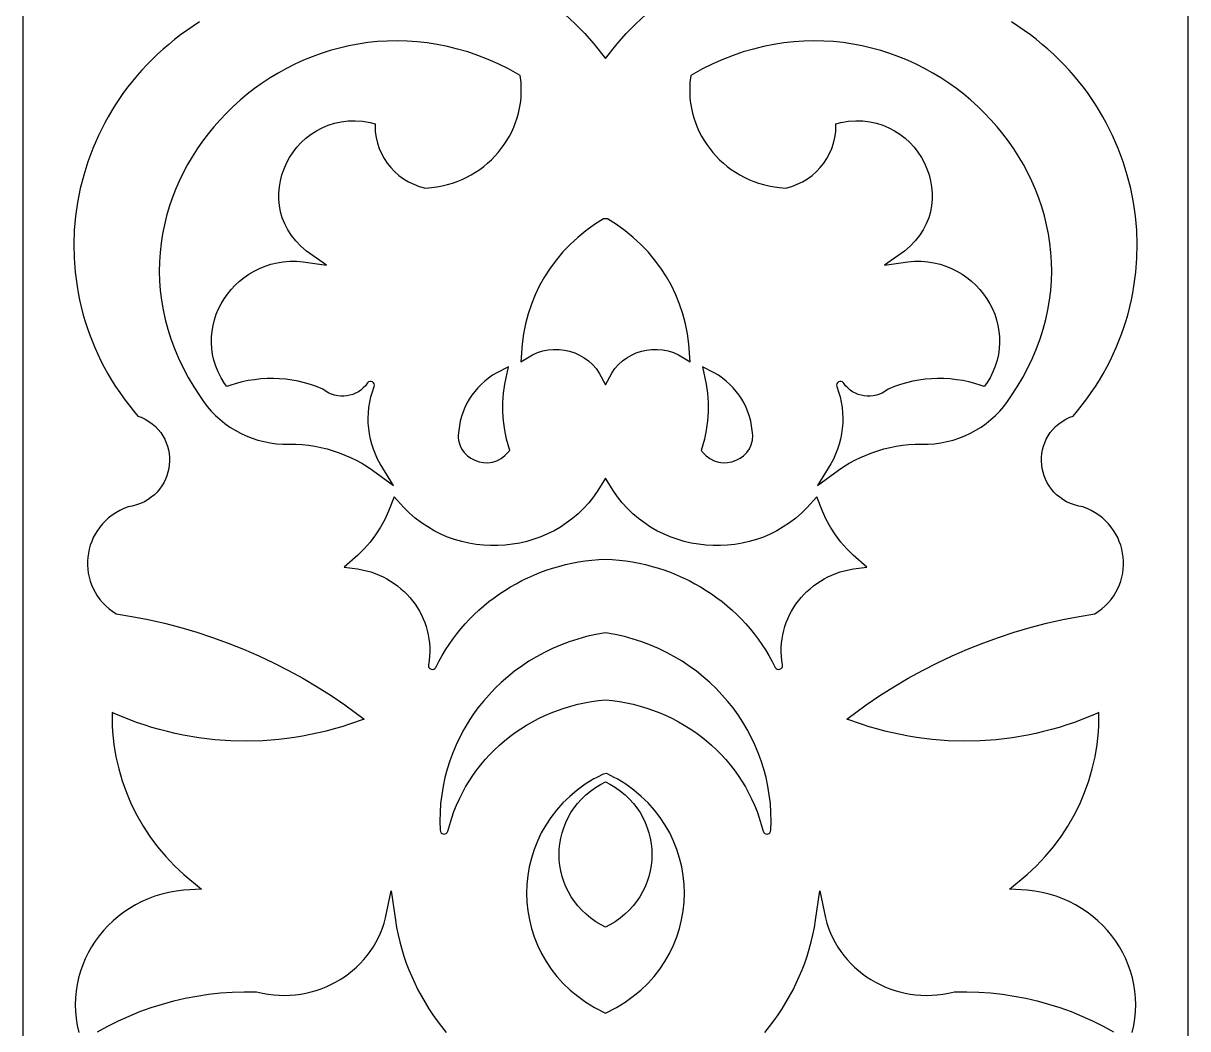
# Model space of a CAD drawing. Extents: x 1009 to 1098, y 41 to 748.
# Drawn here: x 1008.7 to 1098.2, y 109.8 to 187.1 of the extents above; entities that cross this region are included whole.
import ezdxf

# ---------------------------------------------------------------- set-up
doc = ezdxf.new("R2010")
doc.units = 0
doc.layers.add('LAYER_1', color=18, linetype='CONTINUOUS')

msp = doc.modelspace()

# ---------------------------------------------------------------- linework, layer by layer
at = {"layer": 'LAYER_1'}
for points in [[(1008.662, 95.275), (1008.664, 394.028)], [(1098.181, 394.028), (1098.183, 95.275)], [(1022.22, 187.218), (1021.719, 186.894), (1021.23, 186.559), (1020.754, 186.213), (1020.29, 185.856), (1019.84, 185.49), (1019.403, 185.113), (1018.979, 184.727), (1018.568, 184.332), (1018.17, 183.927), (1017.785, 183.514), (1017.413, 183.093), (1017.055, 182.663), (1016.71, 182.225), (1016.378, 181.78), (1016.06, 181.328), (1015.755, 180.869), (1015.464, 180.403), (1015.186, 179.93), (1014.923, 179.454), (1014.435, 178.478), (1014.003, 177.483), (1013.626, 176.47), (1013.305, 175.441), (1013.04, 174.398), (1012.831, 173.344), (1012.68, 172.281), (1012.586, 171.211), (1012.55, 170.138), (1012.572, 169.062), (1012.653, 167.984), (1012.715, 167.45), (1012.793, 166.914), (1012.885, 166.38), (1012.992, 165.847), (1013.114, 165.316), (1013.251, 164.787), (1013.403, 164.261), (1013.57, 163.737), (1013.752, 163.217), (1013.949, 162.7), (1014.162, 162.186), (1014.39, 161.676), (1014.633, 161.171), (1014.892, 160.67), (1015.166, 160.174), (1015.456, 159.683), (1015.761, 159.198), (1016.082, 158.718), (1016.419, 158.244), (1016.771, 157.776), (1017.14, 157.315), (1017.477, 156.916), (1017.725, 156.821), (1018.033, 156.671), (1018.318, 156.501), (1018.58, 156.311), (1018.819, 156.105), (1019.033, 155.882), (1019.224, 155.646), (1019.391, 155.397), (1019.534, 155.138), (1019.654, 154.87), (1019.75, 154.595), (1019.823, 154.315), (1019.873, 154.03), (1019.9, 153.743), (1019.904, 153.456), (1019.886, 153.169), (1019.846, 152.884), (1019.784, 152.603), (1019.7, 152.327), (1019.594, 152.057), (1019.466, 151.796), (1019.316, 151.545), (1019.145, 151.305), (1018.953, 151.078), (1018.739, 150.865), (1018.505, 150.67), (1018.25, 150.492), (1017.975, 150.334), (1017.681, 150.197), (1017.367, 150.084), (1017.035, 149.995), (1016.726, 149.939), (1016.4, 149.81), (1016.075, 149.655), (1015.771, 149.481), (1015.486, 149.29), (1015.221, 149.084), (1014.976, 148.862), (1014.75, 148.627), (1014.544, 148.379), (1014.358, 148.12), (1014.192, 147.85), (1014.046, 147.571), (1013.92, 147.285), (1013.815, 146.991), (1013.73, 146.692), (1013.665, 146.388), (1013.622, 146.081), (1013.599, 145.772), (1013.597, 145.462), (1013.616, 145.152), (1013.657, 144.844), (1013.718, 144.539), (1013.802, 144.237), (1013.907, 143.941), (1014.033, 143.651), (1014.181, 143.368), (1014.352, 143.093), (1014.544, 142.828), (1014.759, 142.574), (1014.997, 142.331), (1015.257, 142.101), (1015.541, 141.885), (1015.804, 141.713), (1017.009, 141.516), (1018.272, 141.27), (1019.524, 140.985), (1020.764, 140.662), (1021.992, 140.302), (1023.206, 139.904), (1024.406, 139.469), (1025.591, 138.998), (1026.759, 138.491), (1027.91, 137.948), (1029.044, 137.369), (1030.159, 136.756), (1031.253, 136.108), (1032.327, 135.425), (1033.38, 134.709), (1034.869, 133.625), (1033.743, 133.231), (1033.149, 133.039), (1032.552, 132.863), (1031.952, 132.702), (1031.349, 132.556), (1030.743, 132.426), (1030.135, 132.31), (1029.525, 132.21), (1028.913, 132.125), (1028.298, 132.055), (1027.071, 131.961), (1025.84, 131.927), (1024.609, 131.954), (1023.382, 132.04), (1022.16, 132.187), (1020.947, 132.393), (1020.342, 132.519), (1019.741, 132.66), (1019.144, 132.816), (1018.55, 132.986), (1017.96, 133.172), (1017.374, 133.372), (1016.792, 133.587), (1016.215, 133.818), (1015.643, 134.063), (1015.489, 134.133), (1015.488, 134.091), (1015.486, 133.604), (1015.5, 133.119), (1015.528, 132.638), (1015.628, 131.677), (1015.785, 130.729), (1015.998, 129.794), (1016.267, 128.875), (1016.59, 127.974), (1016.966, 127.093), (1017.394, 126.234), (1017.873, 125.4), (1018.403, 124.593), (1018.982, 123.814), (1019.608, 123.067), (1020.282, 122.353), (1021.002, 121.676), (1022.354, 120.544), (1021, 120.466), (1020.423, 120.397), (1019.861, 120.296), (1019.314, 120.164), (1018.782, 120.001), (1018.267, 119.809), (1017.769, 119.589), (1017.289, 119.342), (1016.828, 119.069), (1016.386, 118.772), (1015.965, 118.452), (1015.565, 118.11), (1015.187, 117.747), (1014.832, 117.364), (1014.501, 116.962), (1014.194, 116.544), (1013.913, 116.109), (1013.658, 115.659), (1013.429, 115.196), (1013.229, 114.72), (1013.057, 114.233), (1012.914, 113.736), (1012.802, 113.229), (1012.72, 112.715), (1012.67, 112.195), (1012.653, 111.669), (1012.669, 111.138), (1012.719, 110.605), (1012.804, 110.069), (1012.925, 109.532)], [(1050.326, 187.785), (1051.094, 187.07), (1051.827, 186.318), (1052.524, 185.53), (1053.422, 184.409), (1054.321, 185.53), (1055.018, 186.318), (1055.751, 187.07), (1056.519, 187.785)], [(1093.92, 109.532), (1094.041, 110.069), (1094.126, 110.605), (1094.176, 111.138), (1094.192, 111.669), (1094.175, 112.195), (1094.125, 112.715), (1094.043, 113.229), (1093.931, 113.736), (1093.788, 114.233), (1093.616, 114.72), (1093.416, 115.196), (1093.187, 115.659), (1092.932, 116.109), (1092.651, 116.544), (1092.344, 116.962), (1092.013, 117.364), (1091.658, 117.747), (1091.28, 118.11), (1090.88, 118.452), (1090.459, 118.772), (1090.017, 119.069), (1089.556, 119.342), (1089.076, 119.589), (1088.578, 119.809), (1088.063, 120.001), (1087.531, 120.164), (1086.984, 120.296), (1086.422, 120.397), (1085.845, 120.466), (1084.491, 120.544), (1085.843, 121.676), (1086.563, 122.353), (1087.237, 123.067), (1087.863, 123.814), (1088.442, 124.593), (1088.972, 125.4), (1089.451, 126.234), (1089.879, 127.093), (1090.255, 127.974), (1090.578, 128.875), (1090.847, 129.794), (1091.06, 130.729), (1091.217, 131.677), (1091.317, 132.638), (1091.345, 133.119), (1091.359, 133.604), (1091.357, 134.091), (1091.356, 134.133), (1091.202, 134.063), (1090.63, 133.818), (1090.053, 133.587), (1089.471, 133.372), (1088.885, 133.172), (1088.295, 132.986), (1087.701, 132.816), (1087.104, 132.66), (1086.503, 132.519), (1085.898, 132.393), (1084.685, 132.187), (1083.463, 132.04), (1082.236, 131.954), (1081.005, 131.927), (1079.774, 131.961), (1078.547, 132.055), (1077.932, 132.125), (1077.32, 132.21), (1076.71, 132.31), (1076.102, 132.426), (1075.496, 132.556), (1074.893, 132.702), (1074.293, 132.863), (1073.696, 133.039), (1073.102, 133.231), (1071.976, 133.625), (1073.465, 134.709), (1074.517, 135.425), (1075.592, 136.108), (1076.686, 136.756), (1077.801, 137.369), (1078.934, 137.948), (1080.086, 138.491), (1081.254, 138.998), (1082.439, 139.469), (1083.639, 139.904), (1084.853, 140.302), (1086.081, 140.662), (1087.321, 140.985), (1088.573, 141.27), (1089.836, 141.516), (1091.041, 141.713), (1091.304, 141.885), (1091.588, 142.101), (1091.848, 142.331), (1092.086, 142.574), (1092.301, 142.828), (1092.493, 143.093), (1092.664, 143.368), (1092.812, 143.651), (1092.938, 143.941), (1093.043, 144.237), (1093.126, 144.539), (1093.188, 144.844), (1093.229, 145.152), (1093.248, 145.462), (1093.246, 145.772), (1093.223, 146.081), (1093.18, 146.388), (1093.115, 146.692), (1093.03, 146.991), (1092.925, 147.285), (1092.799, 147.571), (1092.653, 147.85), (1092.487, 148.12), (1092.301, 148.379), (1092.095, 148.627), (1091.869, 148.862), (1091.624, 149.084), (1091.359, 149.29), (1091.074, 149.481), (1090.77, 149.655), (1090.445, 149.81), (1090.119, 149.939), (1089.81, 149.995), (1089.478, 150.084), (1089.164, 150.197), (1088.87, 150.334), (1088.595, 150.492), (1088.34, 150.67), (1088.106, 150.865), (1087.892, 151.078), (1087.7, 151.305), (1087.529, 151.545), (1087.379, 151.796), (1087.251, 152.057), (1087.145, 152.327), (1087.061, 152.603), (1086.999, 152.884), (1086.959, 153.169), (1086.941, 153.456), (1086.945, 153.743), (1086.972, 154.03), (1087.022, 154.315), (1087.095, 154.595), (1087.191, 154.87), (1087.311, 155.138), (1087.454, 155.397), (1087.621, 155.646), (1087.812, 155.882), (1088.026, 156.105), (1088.265, 156.311), (1088.526, 156.501), (1088.812, 156.671), (1089.12, 156.821), (1089.368, 156.916), (1089.705, 157.315), (1090.073, 157.776), (1090.426, 158.244), (1090.763, 158.718), (1091.084, 159.198), (1091.389, 159.683), (1091.679, 160.174), (1091.953, 160.67), (1092.212, 161.171), (1092.455, 161.676), (1092.683, 162.186), (1092.896, 162.7), (1093.093, 163.217), (1093.275, 163.737), (1093.442, 164.261), (1093.594, 164.787), (1093.731, 165.316), (1093.853, 165.847), (1093.96, 166.38), (1094.052, 166.912), (1094.192, 167.986), (1094.273, 169.062), (1094.295, 170.138), (1094.259, 171.211), (1094.165, 172.281), (1094.013, 173.344), (1093.805, 174.398), (1093.54, 175.441), (1093.219, 176.47), (1092.842, 177.483), (1092.41, 178.478), (1091.922, 179.454), (1091.659, 179.93), (1091.381, 180.403), (1091.09, 180.869), (1090.785, 181.328), (1090.467, 181.78), (1090.135, 182.225), (1089.79, 182.663), (1089.432, 183.093), (1089.06, 183.514), (1088.675, 183.927), (1088.277, 184.332), (1087.866, 184.727), (1087.442, 185.113), (1087.005, 185.49), (1086.555, 185.856), (1086.091, 186.213), (1085.615, 186.559), (1085.126, 186.894), (1084.625, 187.218)], [(1014.364, 109.571), (1015.158, 110.012), (1015.969, 110.419), (1016.794, 110.794), (1017.634, 111.136), (1018.487, 111.444), (1019.352, 111.719), (1020.228, 111.959), (1021.114, 112.165), (1022.008, 112.336), (1022.909, 112.471), (1023.818, 112.572), (1024.731, 112.637), (1025.649, 112.665), (1026.597, 112.657), (1027.062, 112.55), (1027.488, 112.475), (1027.912, 112.423), (1028.334, 112.393), (1028.754, 112.385), (1029.171, 112.397), (1029.584, 112.431), (1029.993, 112.485), (1030.396, 112.559), (1030.793, 112.652), (1031.184, 112.764), (1031.567, 112.895), (1031.942, 113.044), (1032.308, 113.211), (1032.665, 113.395), (1033.012, 113.596), (1033.347, 113.814), (1033.671, 114.047), (1033.983, 114.296), (1034.282, 114.56), (1034.567, 114.839), (1034.837, 115.132), (1035.092, 115.438), (1035.332, 115.758), (1035.555, 116.091), (1035.761, 116.436), (1035.949, 116.794), (1036.118, 117.163), (1036.268, 117.543), (1036.398, 117.934), (1036.508, 118.335), (1036.957, 120.433), (1037.266, 118.161), (1037.361, 117.598), (1037.475, 117.041), (1037.606, 116.49), (1037.755, 115.944), (1037.921, 115.405), (1038.105, 114.872), (1038.305, 114.346), (1038.522, 113.828), (1038.755, 113.317), (1039.005, 112.813), (1039.27, 112.319), (1039.551, 111.832), (1039.847, 111.355), (1040.159, 110.887), (1040.485, 110.429), (1040.826, 109.98), (1041.181, 109.542)], [(1065.664, 109.542), (1066.019, 109.98), (1066.36, 110.429), (1066.686, 110.887), (1066.998, 111.355), (1067.294, 111.832), (1067.575, 112.319), (1067.84, 112.813), (1068.09, 113.317), (1068.323, 113.828), (1068.54, 114.346), (1068.74, 114.872), (1068.924, 115.405), (1069.09, 115.944), (1069.239, 116.49), (1069.37, 117.041), (1069.484, 117.598), (1069.579, 118.161), (1069.888, 120.433), (1070.337, 118.335), (1070.447, 117.934), (1070.577, 117.543), (1070.727, 117.163), (1070.896, 116.794), (1071.084, 116.436), (1071.29, 116.091), (1071.513, 115.758), (1071.753, 115.438), (1072.008, 115.132), (1072.278, 114.839), (1072.563, 114.56), (1072.862, 114.296), (1073.174, 114.047), (1073.498, 113.814), (1073.833, 113.596), (1074.18, 113.395), (1074.537, 113.211), (1074.903, 113.044), (1075.278, 112.895), (1075.661, 112.764), (1076.052, 112.652), (1076.449, 112.559), (1076.852, 112.485), (1077.261, 112.431), (1077.674, 112.397), (1078.091, 112.385), (1078.511, 112.393), (1078.933, 112.423), (1079.357, 112.475), (1079.783, 112.55), (1080.248, 112.657), (1081.196, 112.665), (1082.114, 112.637), (1083.027, 112.572), (1083.935, 112.471), (1084.837, 112.336), (1085.731, 112.165), (1086.617, 111.959), (1087.493, 111.719), (1088.358, 111.444), (1089.211, 111.136), (1090.051, 110.794), (1090.876, 110.419), (1091.687, 110.012), (1092.481, 109.571)]]:
    msp.add_lwpolyline(points, dxfattribs=at)
for points in [[(1026.448, 182.093), (1025.879, 181.653), (1025.327, 181.192), (1024.795, 180.712), (1024.281, 180.213), (1023.788, 179.695), (1023.315, 179.16), (1022.863, 178.607), (1022.433, 178.039), (1022.026, 177.455), (1021.643, 176.856), (1021.284, 176.242), (1020.949, 175.616), (1020.641, 174.976), (1020.358, 174.325), (1020.103, 173.662), (1019.875, 172.988), (1019.676, 172.305), (1019.506, 171.613), (1019.366, 170.912), (1019.256, 170.203), (1019.178, 169.487), (1019.132, 168.765), (1019.119, 168.038), (1019.14, 167.306), (1019.195, 166.57), (1019.285, 165.83), (1019.41, 165.089), (1019.572, 164.345), (1019.771, 163.601), (1020.007, 162.856), (1020.282, 162.112), (1020.596, 161.369), (1020.95, 160.629), (1021.344, 159.891), (1021.78, 159.157), (1022.254, 158.432), (1022.514, 158.04), (1022.802, 157.659), (1023.112, 157.299), (1023.443, 156.959), (1023.794, 156.642), (1024.164, 156.346), (1024.55, 156.073), (1024.953, 155.824), (1025.371, 155.599), (1025.803, 155.398), (1026.247, 155.224), (1026.702, 155.075), (1027.168, 154.954), (1027.643, 154.86), (1028.125, 154.794), (1028.62, 154.757), (1029.131, 154.767), (1029.621, 154.755), (1030.107, 154.722), (1030.591, 154.668), (1031.07, 154.594), (1031.545, 154.499), (1032.015, 154.385), (1032.478, 154.25), (1032.935, 154.096), (1033.385, 153.922), (1033.826, 153.729), (1034.259, 153.517), (1034.682, 153.286), (1035.095, 153.037), (1035.497, 152.769), (1037.129, 151.574), (1036.101, 153.244), (1035.904, 153.611), (1035.73, 153.986), (1035.58, 154.369), (1035.453, 154.758), (1035.35, 155.153), (1035.271, 155.552), (1035.215, 155.954), (1035.183, 156.359), (1035.176, 156.765), (1035.192, 157.172), (1035.233, 157.578), (1035.298, 157.982), (1035.388, 158.384), (1035.502, 158.782), (1035.644, 159.183, 0.859989), (1035.12, 159.463), (1034.963, 159.251), (1034.798, 159.074), (1034.617, 158.918), (1034.422, 158.784), (1034.214, 158.671), (1033.997, 158.58), (1033.771, 158.511), (1033.54, 158.465), (1033.305, 158.442), (1033.068, 158.443), (1032.832, 158.468), (1032.598, 158.516), (1032.37, 158.589), (1032.148, 158.686), (1031.935, 158.808), (1031.688, 158.987), (1031.207, 159.18), (1030.746, 159.339), (1030.279, 159.475), (1029.807, 159.587), (1029.33, 159.676), (1028.851, 159.741), (1028.37, 159.782), (1027.887, 159.8), (1027.404, 159.795), (1026.921, 159.766), (1026.441, 159.714), (1025.962, 159.638), (1025.487, 159.538), (1025.016, 159.415), (1024.551, 159.269), (1024.312, 159.18), (1024.128, 159.432), (1023.862, 159.866), (1023.639, 160.307), (1023.457, 160.753), (1023.316, 161.202), (1023.213, 161.653), (1023.149, 162.105), (1023.122, 162.556), (1023.13, 163.004), (1023.173, 163.448), (1023.249, 163.886), (1023.358, 164.317), (1023.499, 164.739), (1023.67, 165.15), (1023.871, 165.548), (1024.1, 165.931), (1024.356, 166.299), (1024.639, 166.648), (1024.946, 166.978), (1025.277, 167.287), (1025.631, 167.572), (1026.007, 167.833), (1026.403, 168.067), (1026.819, 168.272), (1027.253, 168.448), (1027.704, 168.593), (1028.171, 168.704), (1028.654, 168.781), (1029.152, 168.82), (1029.663, 168.822), (1030.186, 168.783), (1031.981, 168.512), (1030.438, 169.605), (1029.994, 169.985), (1029.606, 170.386), (1029.272, 170.806), (1028.99, 171.241), (1028.759, 171.69), (1028.576, 172.149), (1028.441, 172.618), (1028.352, 173.092), (1028.308, 173.57), (1028.306, 174.049), (1028.347, 174.527), (1028.429, 175), (1028.551, 175.465), (1028.71, 175.92), (1028.907, 176.362), (1029.139, 176.788), (1029.405, 177.194), (1029.704, 177.579), (1030.034, 177.939), (1030.394, 178.272), (1030.782, 178.574), (1031.196, 178.843), (1031.637, 179.077), (1032.101, 179.272), (1032.589, 179.426), (1033.099, 179.537), (1033.629, 179.6), (1034.179, 179.615), (1034.749, 179.577), (1035.336, 179.484), (1035.713, 179.389), (1035.703, 179.2), (1035.722, 178.757), (1035.782, 178.322), (1035.881, 177.898), (1036.018, 177.488), (1036.19, 177.093), (1036.397, 176.715), (1036.637, 176.357), (1036.908, 176.021), (1037.209, 175.708), (1037.538, 175.421), (1037.893, 175.162), (1038.273, 174.933), (1038.677, 174.735), (1039.102, 174.572), (1039.588, 174.434), (1040.055, 174.475), (1040.466, 174.532), (1040.87, 174.609), (1041.265, 174.706), (1041.651, 174.822), (1042.029, 174.956), (1042.396, 175.108), (1042.752, 175.277), (1043.098, 175.462), (1043.433, 175.664), (1043.755, 175.881), (1044.065, 176.112), (1044.362, 176.358), (1044.646, 176.617), (1044.916, 176.89), (1045.171, 177.175), (1045.412, 177.472), (1045.637, 177.78), (1045.846, 178.099), (1046.038, 178.428), (1046.214, 178.767), (1046.372, 179.115), (1046.513, 179.471), (1046.635, 179.835), (1046.738, 180.207), (1046.821, 180.585), (1046.884, 180.969), (1046.927, 181.358), (1046.949, 181.752), (1046.949, 182.151), (1046.927, 182.552), (1046.867, 183.105), (1045.957, 183.601), (1045.177, 183.986), (1044.395, 184.331), (1043.612, 184.636), (1042.829, 184.904), (1042.046, 185.133), (1041.264, 185.326), (1040.485, 185.483), (1039.708, 185.603), (1038.935, 185.69), (1038.166, 185.741), (1037.402, 185.76), (1036.644, 185.745), (1035.892, 185.699), (1035.147, 185.621), (1034.41, 185.513), (1033.682, 185.375), (1032.964, 185.208), (1032.255, 185.012), (1031.557, 184.789), (1030.871, 184.539), (1030.197, 184.262), (1029.536, 183.96), (1028.888, 183.633), (1028.255, 183.283), (1027.636, 182.908), (1027.034, 182.512)], [(1080.598, 155.224), (1081.042, 155.398), (1081.474, 155.599), (1081.892, 155.824), (1082.295, 156.073), (1082.681, 156.346), (1083.051, 156.642), (1083.402, 156.959), (1083.733, 157.299), (1084.043, 157.659), (1084.331, 158.04), (1084.591, 158.432), (1085.065, 159.157), (1085.501, 159.891), (1085.895, 160.629), (1086.249, 161.369), (1086.563, 162.112), (1086.838, 162.856), (1087.074, 163.601), (1087.273, 164.345), (1087.435, 165.089), (1087.56, 165.83), (1087.65, 166.57), (1087.705, 167.306), (1087.726, 168.038), (1087.713, 168.765), (1087.667, 169.487), (1087.589, 170.203), (1087.479, 170.912), (1087.339, 171.613), (1087.169, 172.305), (1086.97, 172.988), (1086.742, 173.662), (1086.487, 174.325), (1086.204, 174.976), (1085.896, 175.616), (1085.561, 176.242), (1085.202, 176.856), (1084.819, 177.455), (1084.412, 178.039), (1083.982, 178.607), (1083.53, 179.16), (1083.057, 179.695), (1082.564, 180.213), (1082.05, 180.712), (1081.518, 181.192), (1080.966, 181.653), (1080.397, 182.093), (1079.811, 182.512), (1079.209, 182.908), (1078.59, 183.283), (1077.957, 183.633), (1077.309, 183.96), (1076.648, 184.262), (1075.974, 184.539), (1075.288, 184.789), (1074.59, 185.012), (1073.881, 185.208), (1073.163, 185.375), (1072.434, 185.513), (1071.698, 185.621), (1070.953, 185.699), (1070.201, 185.745), (1069.443, 185.76), (1068.679, 185.741), (1067.91, 185.69), (1067.137, 185.603), (1066.36, 185.483), (1065.581, 185.326), (1064.799, 185.133), (1064.016, 184.904), (1063.233, 184.636), (1062.45, 184.331), (1061.668, 183.986), (1060.888, 183.601), (1059.978, 183.105), (1059.918, 182.552), (1059.896, 182.151), (1059.896, 181.752), (1059.918, 181.358), (1059.961, 180.969), (1060.024, 180.585), (1060.107, 180.207), (1060.21, 179.835), (1060.332, 179.471), (1060.472, 179.115), (1060.631, 178.767), (1060.807, 178.428), (1060.999, 178.099), (1061.208, 177.78), (1061.433, 177.472), (1061.674, 177.175), (1061.929, 176.89), (1062.199, 176.617), (1062.483, 176.358), (1062.78, 176.112), (1063.09, 175.881), (1063.412, 175.664), (1063.747, 175.462), (1064.093, 175.277), (1064.449, 175.108), (1064.816, 174.956), (1065.194, 174.822), (1065.58, 174.706), (1065.975, 174.609), (1066.379, 174.532), (1066.79, 174.475), (1067.257, 174.434), (1067.743, 174.572), (1068.168, 174.735), (1068.572, 174.933), (1068.952, 175.162), (1069.307, 175.421), (1069.636, 175.708), (1069.937, 176.021), (1070.208, 176.357), (1070.448, 176.715), (1070.655, 177.093), (1070.827, 177.488), (1070.964, 177.898), (1071.063, 178.322), (1071.123, 178.757), (1071.142, 179.2), (1071.132, 179.389), (1071.509, 179.484), (1072.096, 179.577), (1072.666, 179.615), (1073.216, 179.6), (1073.746, 179.537), (1074.256, 179.426), (1074.744, 179.272), (1075.208, 179.077), (1075.649, 178.843), (1076.063, 178.574), (1076.451, 178.272), (1076.811, 177.939), (1077.141, 177.579), (1077.44, 177.194), (1077.706, 176.788), (1077.938, 176.362), (1078.135, 175.92), (1078.294, 175.465), (1078.416, 175), (1078.498, 174.527), (1078.539, 174.049), (1078.537, 173.57), (1078.493, 173.092), (1078.404, 172.618), (1078.269, 172.149), (1078.086, 171.69), (1077.855, 171.241), (1077.573, 170.806), (1077.239, 170.386), (1076.851, 169.985), (1076.407, 169.605), (1074.864, 168.512), (1076.658, 168.783), (1077.182, 168.822), (1077.693, 168.82), (1078.191, 168.781), (1078.674, 168.704), (1079.141, 168.593), (1079.592, 168.448), (1080.026, 168.272), (1080.442, 168.067), (1080.838, 167.833), (1081.214, 167.572), (1081.568, 167.287), (1081.899, 166.978), (1082.206, 166.648), (1082.489, 166.299), (1082.745, 165.931), (1082.974, 165.548), (1083.175, 165.15), (1083.346, 164.739), (1083.487, 164.317), (1083.596, 163.886), (1083.672, 163.448), (1083.715, 163.004), (1083.723, 162.556), (1083.696, 162.105), (1083.631, 161.653), (1083.529, 161.202), (1083.388, 160.753), (1083.206, 160.307), (1082.983, 159.866), (1082.717, 159.432), (1082.533, 159.18), (1082.294, 159.269), (1081.829, 159.415), (1081.358, 159.538), (1080.883, 159.638), (1080.404, 159.714), (1079.923, 159.766), (1079.441, 159.795), (1078.958, 159.8), (1078.475, 159.782), (1077.994, 159.741), (1077.514, 159.676), (1077.038, 159.587), (1076.566, 159.475), (1076.099, 159.339), (1075.638, 159.18), (1075.156, 158.987), (1074.91, 158.808), (1074.697, 158.686), (1074.475, 158.589), (1074.247, 158.516), (1074.013, 158.468), (1073.777, 158.443), (1073.54, 158.442), (1073.305, 158.465), (1073.074, 158.511), (1072.848, 158.58), (1072.631, 158.671), (1072.423, 158.784), (1072.228, 158.918), (1072.047, 159.074), (1071.882, 159.251), (1071.725, 159.463, 0.859989), (1071.201, 159.183), (1071.343, 158.782), (1071.457, 158.384), (1071.547, 157.982), (1071.612, 157.578), (1071.653, 157.172), (1071.669, 156.765), (1071.662, 156.359), (1071.63, 155.954), (1071.574, 155.552), (1071.495, 155.153), (1071.392, 154.758), (1071.265, 154.369), (1071.115, 153.986), (1070.941, 153.611), (1070.744, 153.244), (1069.716, 151.574), (1071.348, 152.769), (1071.75, 153.037), (1072.163, 153.286), (1072.586, 153.517), (1073.019, 153.729), (1073.46, 153.922), (1073.91, 154.096), (1074.367, 154.25), (1074.83, 154.385), (1075.3, 154.499), (1075.775, 154.594), (1076.254, 154.668), (1076.738, 154.722), (1077.224, 154.755), (1077.714, 154.767), (1078.225, 154.757), (1078.72, 154.794), (1079.202, 154.86), (1079.677, 154.954), (1080.143, 155.075)], [(1033.341, 145.302), (1034.362, 145.171), (1034.709, 145.108), (1035.048, 145.029), (1035.379, 144.933), (1035.702, 144.822), (1036.016, 144.696), (1036.321, 144.555), (1036.617, 144.399), (1036.902, 144.231), (1037.178, 144.049), (1037.442, 143.855), (1037.695, 143.648), (1037.937, 143.43), (1038.167, 143.201), (1038.384, 142.962), (1038.589, 142.712), (1038.781, 142.454), (1038.959, 142.186), (1039.123, 141.91), (1039.273, 141.626), (1039.408, 141.335), (1039.528, 141.037), (1039.633, 140.732), (1039.721, 140.422), (1039.794, 140.107), (1039.849, 139.787), (1039.888, 139.462), (1039.909, 139.134), (1039.913, 138.802), (1039.898, 138.467), (1039.864, 138.13), (1039.81, 137.783, 0.852563), (1040.374, 137.601), (1040.608, 138.06), (1040.855, 138.503), (1041.116, 138.937), (1041.392, 139.36), (1041.682, 139.772), (1041.985, 140.173), (1042.301, 140.562), (1042.631, 140.94), (1042.973, 141.307), (1043.327, 141.661), (1043.692, 142.003), (1044.07, 142.332), (1044.458, 142.649), (1044.857, 142.953), (1045.266, 143.243), (1045.685, 143.52), (1046.113, 143.783), (1046.551, 144.032), (1046.997, 144.267), (1047.452, 144.488), (1047.915, 144.694), (1048.386, 144.885), (1048.864, 145.06), (1049.349, 145.221), (1049.84, 145.365), (1050.338, 145.494), (1050.842, 145.607), (1051.351, 145.703), (1051.865, 145.783), (1052.383, 145.845), (1052.906, 145.891), (1053.422, 145.919), (1053.939, 145.891), (1054.462, 145.845), (1054.98, 145.783), (1055.494, 145.703), (1056.003, 145.607), (1056.507, 145.494), (1057.005, 145.365), (1057.496, 145.221), (1057.981, 145.06), (1058.459, 144.885), (1058.93, 144.694), (1059.393, 144.488), (1059.848, 144.267), (1060.294, 144.032), (1060.732, 143.783), (1061.16, 143.52), (1061.579, 143.243), (1061.988, 142.953), (1062.387, 142.649), (1062.775, 142.332), (1063.153, 142.003), (1063.518, 141.661), (1063.872, 141.307), (1064.214, 140.94), (1064.544, 140.562), (1064.86, 140.173), (1065.163, 139.772), (1065.453, 139.36), (1065.729, 138.937), (1065.99, 138.503), (1066.237, 138.06), (1066.471, 137.601, 0.852563), (1067.035, 137.783), (1066.981, 138.13), (1066.947, 138.467), (1066.932, 138.802), (1066.936, 139.134), (1066.957, 139.462), (1066.996, 139.787), (1067.051, 140.107), (1067.124, 140.422), (1067.212, 140.732), (1067.317, 141.037), (1067.437, 141.335), (1067.572, 141.626), (1067.722, 141.91), (1067.886, 142.186), (1068.064, 142.454), (1068.256, 142.712), (1068.46, 142.962), (1068.678, 143.201), (1068.908, 143.43), (1069.15, 143.648), (1069.403, 143.855), (1069.667, 144.049), (1069.943, 144.231), (1070.228, 144.399), (1070.524, 144.555), (1070.829, 144.696), (1071.143, 144.822), (1071.466, 144.933), (1071.797, 145.029), (1072.136, 145.108), (1072.483, 145.171), (1073.504, 145.302), (1072.468, 146.212), (1071.975, 146.708), (1071.519, 147.235), (1071.101, 147.788), (1070.723, 148.368), (1070.387, 148.972), (1070.093, 149.597), (1069.662, 150.71), (1068.922, 149.879), (1068.493, 149.456), (1068.044, 149.067), (1067.577, 148.711), (1067.093, 148.389), (1066.594, 148.099), (1066.082, 147.843), (1065.557, 147.619), (1065.023, 147.428), (1064.479, 147.269), (1063.929, 147.143), (1063.373, 147.049), (1062.813, 146.987), (1062.252, 146.957), (1061.689, 146.959), (1061.129, 146.993), (1060.571, 147.058), (1060.018, 147.155), (1059.471, 147.283), (1058.932, 147.442), (1058.403, 147.632), (1057.885, 147.853), (1057.38, 148.104), (1056.889, 148.386), (1056.415, 148.698), (1055.959, 149.04), (1055.522, 149.412), (1055.106, 149.814), (1054.712, 150.246), (1054.343, 150.707), (1054, 151.198), (1053.422, 152.15), (1052.845, 151.198), (1052.502, 150.707), (1052.133, 150.246), (1051.739, 149.814), (1051.323, 149.412), (1050.886, 149.04), (1050.43, 148.698), (1049.956, 148.386), (1049.465, 148.104), (1048.96, 147.853), (1048.442, 147.632), (1047.913, 147.442), (1047.374, 147.283), (1046.827, 147.155), (1046.274, 147.058), (1045.716, 146.993), (1045.155, 146.959), (1044.593, 146.957), (1044.032, 146.987), (1043.472, 147.049), (1042.916, 147.143), (1042.366, 147.269), (1041.822, 147.428), (1041.288, 147.619), (1040.763, 147.843), (1040.251, 148.099), (1039.752, 148.389), (1039.268, 148.711), (1038.801, 149.067), (1038.352, 149.456), (1037.923, 149.879), (1037.183, 150.71), (1036.752, 149.597), (1036.458, 148.972), (1036.122, 148.368), (1035.744, 147.788), (1035.326, 147.235), (1034.87, 146.708), (1034.377, 146.212)], [(1040.937, 128.471), (1040.828, 127.806), (1040.75, 127.132), (1040.706, 126.451), (1040.694, 125.763), (1040.715, 125.076, 0.864534), (1041.305, 125.009), (1041.443, 125.529), (1041.599, 126.035), (1041.775, 126.531), (1041.971, 127.017), (1042.186, 127.493), (1042.418, 127.959), (1042.669, 128.414), (1042.938, 128.857), (1043.224, 129.289), (1043.526, 129.709), (1043.844, 130.117), (1044.178, 130.511), (1044.528, 130.893), (1044.892, 131.26), (1045.27, 131.614), (1045.663, 131.954), (1046.068, 132.278), (1046.487, 132.588), (1046.918, 132.882), (1047.361, 133.16), (1047.816, 133.421), (1048.282, 133.666), (1048.758, 133.893), (1049.245, 134.103), (1049.741, 134.295), (1050.246, 134.469), (1050.761, 134.624), (1051.283, 134.76), (1051.813, 134.877), (1052.351, 134.973), (1052.896, 135.049), (1053.422, 135.102), (1053.949, 135.049), (1054.494, 134.973), (1055.032, 134.877), (1055.562, 134.76), (1056.084, 134.624), (1056.598, 134.469), (1057.104, 134.295), (1057.6, 134.103), (1058.087, 133.893), (1058.563, 133.666), (1059.029, 133.421), (1059.483, 133.16), (1059.927, 132.882), (1060.358, 132.588), (1060.776, 132.278), (1061.182, 131.954), (1061.575, 131.614), (1061.953, 131.26), (1062.317, 130.893), (1062.667, 130.511), (1063.001, 130.117), (1063.319, 129.709), (1063.621, 129.289), (1063.907, 128.857), (1064.176, 128.414), (1064.427, 127.959), (1064.659, 127.493), (1064.874, 127.017), (1065.07, 126.531), (1065.246, 126.035), (1065.402, 125.529), (1065.54, 125.009, 0.864534), (1066.13, 125.076), (1066.151, 125.763), (1066.139, 126.451), (1066.095, 127.132), (1066.017, 127.806), (1065.908, 128.471), (1065.769, 129.127), (1065.598, 129.772), (1065.398, 130.407), (1065.17, 131.03), (1064.912, 131.641), (1064.628, 132.238), (1064.316, 132.821), (1063.978, 133.388), (1063.615, 133.94), (1063.226, 134.476), (1062.814, 134.994), (1062.378, 135.494), (1061.919, 135.974), (1061.437, 136.435), (1060.935, 136.875), (1060.411, 137.294), (1059.867, 137.69), (1059.304, 138.063), (1058.722, 138.413), (1058.122, 138.738), (1057.504, 139.037), (1056.87, 139.31), (1056.219, 139.555), (1055.553, 139.773), (1054.873, 139.962), (1054.178, 140.122), (1053.422, 140.26), (1052.667, 140.122), (1051.972, 139.962), (1051.292, 139.773), (1050.626, 139.555), (1049.975, 139.31), (1049.341, 139.037), (1048.723, 138.738), (1048.123, 138.413), (1047.541, 138.063), (1046.978, 137.69), (1046.434, 137.294), (1045.91, 136.875), (1045.408, 136.435), (1044.926, 135.974), (1044.467, 135.494), (1044.031, 134.994), (1043.619, 134.476), (1043.23, 133.94), (1042.867, 133.388), (1042.529, 132.821), (1042.217, 132.238), (1041.933, 131.641), (1041.675, 131.03), (1041.447, 130.407), (1041.247, 129.772), (1041.076, 129.127)]]:
    msp.add_lwpolyline(points, format="xyb", close=True, dxfattribs=at)
for points in [[(1053.582, 172.074), (1053.263, 172.074), (1052.575, 171.641), (1051.914, 171.165), (1051.29, 170.654), (1050.702, 170.109), (1050.153, 169.532), (1049.643, 168.926), (1049.173, 168.292), (1048.745, 167.632), (1048.36, 166.948), (1048.019, 166.242), (1047.723, 165.515), (1047.473, 164.771), (1047.271, 164.011), (1047.118, 163.236), (1047.014, 162.449), (1046.924, 161.096), (1047.808, 161.615), (1048.203, 161.791), (1048.608, 161.92), (1049.02, 162.004), (1049.436, 162.043), (1049.851, 162.039), (1050.262, 161.992), (1050.665, 161.904), (1051.056, 161.776), (1051.431, 161.608), (1051.787, 161.401), (1052.12, 161.158), (1052.426, 160.879), (1052.702, 160.564), (1052.945, 160.216), (1053.422, 159.327), (1053.9, 160.216), (1054.143, 160.564), (1054.419, 160.879), (1054.725, 161.158), (1055.058, 161.401), (1055.414, 161.608), (1055.789, 161.776), (1056.18, 161.904), (1056.583, 161.992), (1056.994, 162.039), (1057.409, 162.043), (1057.825, 162.004), (1058.237, 161.92), (1058.642, 161.791), (1059.037, 161.615), (1059.921, 161.096), (1059.831, 162.449), (1059.727, 163.236), (1059.574, 164.011), (1059.372, 164.771), (1059.122, 165.515), (1058.826, 166.242), (1058.485, 166.948), (1058.1, 167.632), (1057.672, 168.292), (1057.202, 168.926), (1056.692, 169.532), (1056.143, 170.109), (1055.555, 170.654), (1054.93, 171.165), (1054.27, 171.641)], [(1044.437, 159.835), (1044.145, 159.603), (1043.869, 159.355), (1043.611, 159.091), (1043.372, 158.812), (1043.151, 158.52), (1042.949, 158.215), (1042.768, 157.897), (1042.607, 157.569), (1042.468, 157.23), (1042.351, 156.882), (1042.257, 156.525), (1042.186, 156.162), (1042.142, 155.807), (1042.113, 155.627), (1042.099, 155.433), (1042.103, 155.243), (1042.126, 155.052), (1042.215, 154.711), (1042.364, 154.394), (1042.563, 154.113), (1042.804, 153.872), (1043.078, 153.672), (1043.379, 153.516), (1043.7, 153.405), (1044.036, 153.343), (1044.38, 153.333), (1044.726, 153.377), (1045.066, 153.481), (1045.392, 153.647), (1045.694, 153.876), (1046.06, 154.274), (1045.818, 155.136), (1045.673, 155.835), (1045.577, 156.541), (1045.529, 157.25), (1045.531, 157.961), (1045.581, 158.671), (1045.681, 159.377), (1045.964, 160.71), (1045.07, 160.245), (1044.746, 160.049)], [(1061.027, 155.136), (1060.787, 154.282), (1061.012, 154.016), (1061.156, 153.872), (1061.453, 153.647), (1061.779, 153.481), (1062.119, 153.377), (1062.465, 153.333), (1062.809, 153.343), (1063.145, 153.405), (1063.466, 153.516), (1063.767, 153.672), (1064.041, 153.872), (1064.282, 154.113), (1064.481, 154.394), (1064.63, 154.711), (1064.721, 155.059), (1064.746, 155.426), (1064.732, 155.627), (1064.703, 155.807), (1064.659, 156.162), (1064.588, 156.525), (1064.494, 156.882), (1064.377, 157.23), (1064.238, 157.569), (1064.077, 157.897), (1063.896, 158.215), (1063.694, 158.52), (1063.473, 158.812), (1063.234, 159.091), (1062.976, 159.355), (1062.7, 159.603), (1062.408, 159.835), (1062.099, 160.049), (1061.775, 160.245), (1060.881, 160.71), (1061.164, 159.377), (1061.264, 158.671), (1061.314, 157.961), (1061.316, 157.25), (1061.268, 156.541), (1061.172, 155.835)], [(1048.2, 116.233), (1048.502, 115.606), (1048.85, 114.996), (1049.245, 114.408), (1049.686, 113.843), (1050.172, 113.304), (1050.705, 112.794), (1051.284, 112.315), (1051.909, 111.871), (1052.579, 111.463), (1053.422, 111.029), (1054.266, 111.463), (1054.936, 111.871), (1055.561, 112.315), (1056.14, 112.794), (1056.673, 113.304), (1057.159, 113.843), (1057.6, 114.408), (1057.995, 114.996), (1058.343, 115.606), (1058.645, 116.233), (1058.901, 116.877), (1059.11, 117.533), (1059.274, 118.199), (1059.39, 118.874), (1059.461, 119.553), (1059.486, 120.235), (1059.464, 120.918), (1059.396, 121.597), (1059.282, 122.272), (1059.121, 122.939), (1058.914, 123.595), (1058.661, 124.239), (1058.362, 124.867), (1058.016, 125.478), (1057.624, 126.067), (1057.186, 126.633), (1056.702, 127.173), (1056.172, 127.684), (1055.596, 128.164), (1054.974, 128.61), (1054.307, 129.019), (1054.1, 129.127), (1054.076, 129.141), (1053.514, 129.43), (1053.242, 129.385), (1052.769, 129.141), (1052.745, 129.127), (1052.538, 129.019), (1051.871, 128.61), (1051.249, 128.164), (1050.673, 127.684), (1050.143, 127.173), (1049.659, 126.633), (1049.221, 126.067), (1048.829, 125.478), (1048.483, 124.867), (1048.184, 124.239), (1047.931, 123.595), (1047.724, 122.939), (1047.563, 122.272), (1047.449, 121.597), (1047.381, 120.918), (1047.359, 120.235), (1047.384, 119.553), (1047.454, 118.874), (1047.571, 118.199), (1047.735, 117.533), (1047.944, 116.877)], [(1053.422, 128.802), (1053.806, 128.603), (1054.199, 128.364), (1054.585, 128.089), (1054.942, 127.793), (1055.271, 127.478), (1055.57, 127.145), (1055.841, 126.797), (1056.083, 126.434), (1056.296, 126.058), (1056.481, 125.671), (1056.637, 125.274), (1056.765, 124.869), (1056.864, 124.458), (1056.934, 124.042), (1056.976, 123.622), (1056.989, 123.201), (1056.973, 122.78), (1056.929, 122.361), (1056.856, 121.945), (1056.755, 121.534), (1056.625, 121.129), (1056.466, 120.733), (1056.279, 120.346), (1056.063, 119.971), (1055.818, 119.609), (1055.545, 119.261), (1055.243, 118.93), (1054.912, 118.616), (1054.552, 118.321), (1054.163, 118.046), (1053.744, 117.795), (1053.422, 117.631), (1053.101, 117.795), (1052.682, 118.046), (1052.293, 118.321), (1051.933, 118.616), (1051.602, 118.93), (1051.3, 119.261), (1051.027, 119.609), (1050.782, 119.971), (1050.566, 120.346), (1050.379, 120.733), (1050.22, 121.129), (1050.09, 121.534), (1049.989, 121.945), (1049.916, 122.361), (1049.872, 122.78), (1049.856, 123.201), (1049.869, 123.622), (1049.911, 124.042), (1049.981, 124.458), (1050.08, 124.869), (1050.208, 125.274), (1050.364, 125.671), (1050.549, 126.058), (1050.762, 126.434), (1051.004, 126.797), (1051.275, 127.145), (1051.574, 127.478), (1051.903, 127.793), (1052.26, 128.089), (1052.646, 128.364), (1053.039, 128.603)]]:
    msp.add_lwpolyline(points, close=True, dxfattribs=at)

doc.saveas('drawing.dxf')
